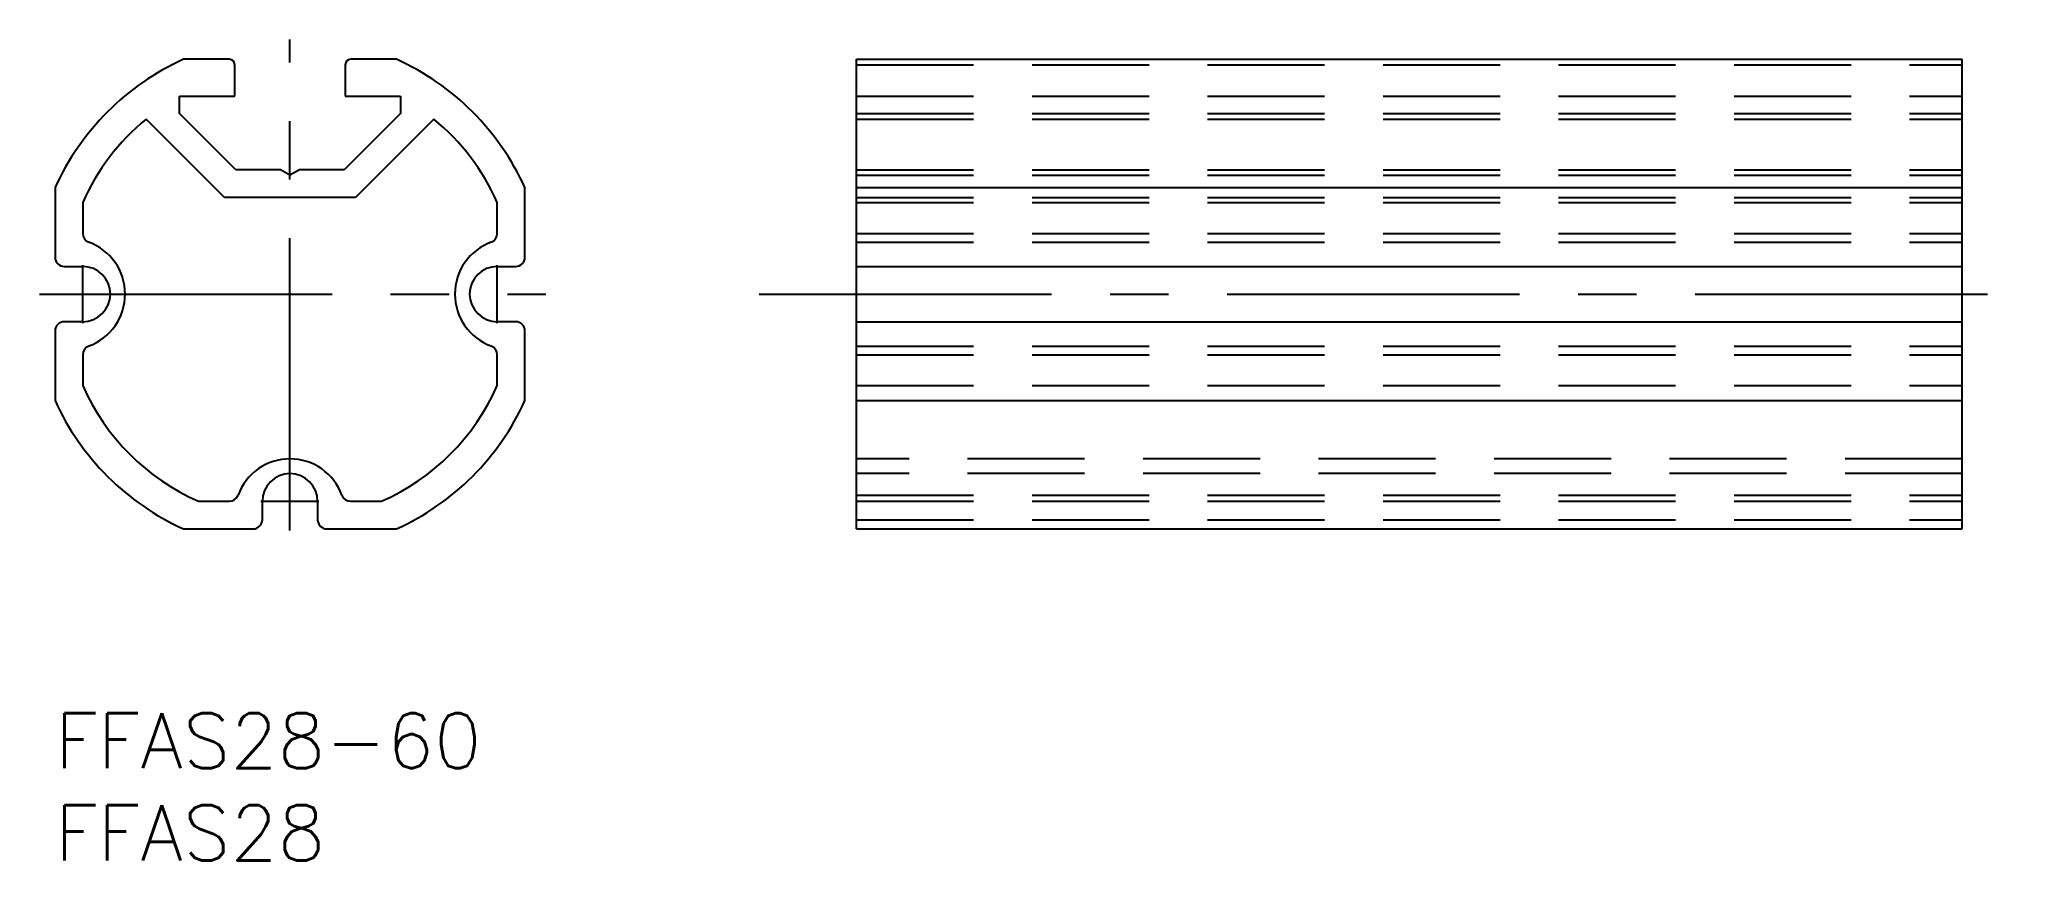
# Model space of a CAD drawing. Extents: x -1 to 107, y -8 to 37.
import ezdxf

# ---------------------------------------------------------------- set-up
doc = ezdxf.new("R2010")
doc.units = 0
doc.header["$LTSCALE"] = 0.5
doc.linetypes.add('CENTER', pattern=[50.8, 31.75, -6.35, 6.35, -6.35])
doc.linetypes.add('DASHED', pattern=[19.05, 12.7, -6.35])
for name, color, linetype in [('MSM_CENTER', 1, 'CENTER'), ('MSM_CONTINUOUS', 7, 'CONTINUOUS'), ('MSM_DASHED', 4, 'DASHED'), ('MSM_PART_NUMBER', 7, 'CONTINUOUS')]:
    doc.layers.add(name, color=color, linetype=linetype)
doc.styles.get("Standard").update_dxf_attribs({"font": 'txt.shx', "height": 3, "bigfont": 'bigfont.shx'})

msp = doc.modelspace()

# ---------------------------------------------------------------- linework, layer by layer
at = {"layer": 'MSM_CENTER'}
for p, q in [((12.75, 9.92), (12.75, 36.57)), ((1.5, 21.17), (1.5, 24.32)), ((24, 21.17), (24, 24.32)), ((-0.84, 22.75), (26.64, 22.75)), ((38.21, 22.75), (106.72, 22.75)), ((11.17, 11.5), (14.32, 11.5))]:
    msp.add_line(p, q, dxfattribs=at)
at = {"layer": 'MSM_CONTINUOUS'}
for p, q in [((9.45, 35.5), (6.97, 35.5)), ((18.53, 35.5), (16.05, 35.5)), ((43.5, 10), (43.5, 35.5)), ((43.5, 35.5), (103.5, 35.5)), ((103.5, 10), (103.5, 35.5)), ((9.75, 33.5), (9.75, 35.2)), ((15.75, 35.2), (15.75, 33.5)), ((6.75, 32.56), (6.75, 33.5)), ((6.75, 33.5), (9.75, 33.5)), ((15.75, 33.5), (18.75, 33.5)), ((18.75, 33.5), (18.75, 32.56)), ((9.81, 29.5), (6.75, 32.56)), ((18.75, 32.56), (15.69, 29.5)), ((9.19, 28), (4.94, 32.25)), ((20.56, 32.25), (16.31, 28)), ((12.23, 29.5), (9.81, 29.5)), ((12.75, 29.2), (12.23, 29.5)), ((13.27, 29.5), (12.75, 29.2)), ((15.69, 29.5), (13.27, 29.5)), ((0, 28.53), (0, 24.75)), ((16.31, 28), (9.19, 28)), ((25.5, 24.75), (25.5, 28.53)), ((43.5, 28.53), (103.5, 28.53)), ((1.5, 27.72), (1.5, 26.04)), ((24, 26.04), (24, 27.72)), ((0.5, 24.25), (1.5, 24.25)), ((24, 24.25), (25, 24.25)), ((43.5, 24.25), (103.5, 24.25)), ((0, 20.75), (0, 16.97)), ((1.5, 21.25), (0.5, 21.25)), ((25, 21.25), (24, 21.25)), ((25.5, 16.97), (25.5, 20.75)), ((43.5, 21.25), (103.5, 21.25)), ((1.5, 19.46), (1.5, 17.78)), ((24, 17.78), (24, 19.46)), ((43.5, 16.97), (103.5, 16.97)), ((7.78, 11.5), (9.46, 11.5)), ((11.25, 10.5), (11.25, 11.5)), ((14.25, 11.5), (14.25, 10.5)), ((16.04, 11.5), (17.72, 11.5)), ((6.97, 10), (10.75, 10)), ((14.75, 10), (18.53, 10)), ((43.5, 10), (103.5, 10))]:
    msp.add_line(p, q, dxfattribs=at)
for centre, radius, start, end in [((12.75, 22.75), 14, 114.3958, 155.6042), ((9.45, 35.2), 0.3, 0, 90), ((16.05, 35.2), 0.3, 90, 180), ((12.75, 22.75), 14, 24.3958, 65.6042), ((12.75, 22.75), 12.3, 129.429, 156.1538), ((12.75, 22.75), 12.3, 23.8462, 50.571), ((2, 26.04), 0.5, 180, 249.949), ((23.5, 26.04), 0.5, 290.051, 0), ((0.5, 24.75), 0.5, 180, 270), ((0.8, 22.75), 3, 290.051, 69.949), ((24.7, 22.75), 3, 110.051, 249.949), ((25, 24.75), 0.5, 270, 0), ((1.5, 22.75), 1.5, 270, 90), ((24, 22.75), 1.5, 90, 270), ((0.5, 20.75), 0.5, 90, 180), ((25, 20.75), 0.5, 0, 90), ((2, 19.46), 0.5, 110.051, 180), ((23.5, 19.46), 0.5, 0, 69.949), ((12.75, 22.75), 12.3, 203.8462, 246.1538), ((12.75, 22.75), 12.3, 293.8462, 336.1538), ((12.75, 22.75), 14, 204.3958, 245.6042), ((12.75, 22.75), 14, 294.3958, 335.6042), ((12.75, 10.8), 3, 20.051, 159.949), ((12.75, 11.5), 1.5, 0, 180), ((9.46, 12), 0.5, 270, 339.949), ((16.04, 12), 0.5, 200.051, 270), ((10.75, 10.5), 0.5, 270, 0), ((14.75, 10.5), 0.5, 180, 270)]:
    msp.add_arc(centre, radius, start, end, dxfattribs=at)
at = {"layer": 'MSM_DASHED'}
for p, q in [((43.5, 35.2), (103.5, 35.2)), ((43.5, 33.5), (103.5, 33.5)), ((43.5, 32.56), (103.5, 32.56)), ((43.5, 32.25), (103.5, 32.25)), ((43.5, 29.5), (103.5, 29.5)), ((43.5, 29.2), (103.5, 29.2)), ((43.5, 28), (103.5, 28)), ((43.5, 27.72), (103.5, 27.72)), ((43.5, 26.04), (103.5, 26.04)), ((43.5, 25.57), (103.5, 25.57)), ((43.5, 19.93), (103.5, 19.93)), ((43.5, 19.46), (103.5, 19.46)), ((43.5, 17.78), (103.5, 17.78)), ((103.5, 13.8), (43.5, 13.8)), ((103.5, 13), (43.5, 13)), ((43.5, 11.83), (103.5, 11.83)), ((43.5, 11.5), (103.5, 11.5)), ((43.5, 10.5), (103.5, 10.5))]:
    msp.add_line(p, q, dxfattribs=at)

# ---------------------------------------------------------------- texts
at = {"layer": 'MSM_PART_NUMBER'}
for s, p in [('FFAS28-60', (0, -3)), ('FFAS28', (0, -8))]:
    msp.add_text(s, height=3, dxfattribs=at).set_placement(p)

doc.saveas('drawing.dxf')
